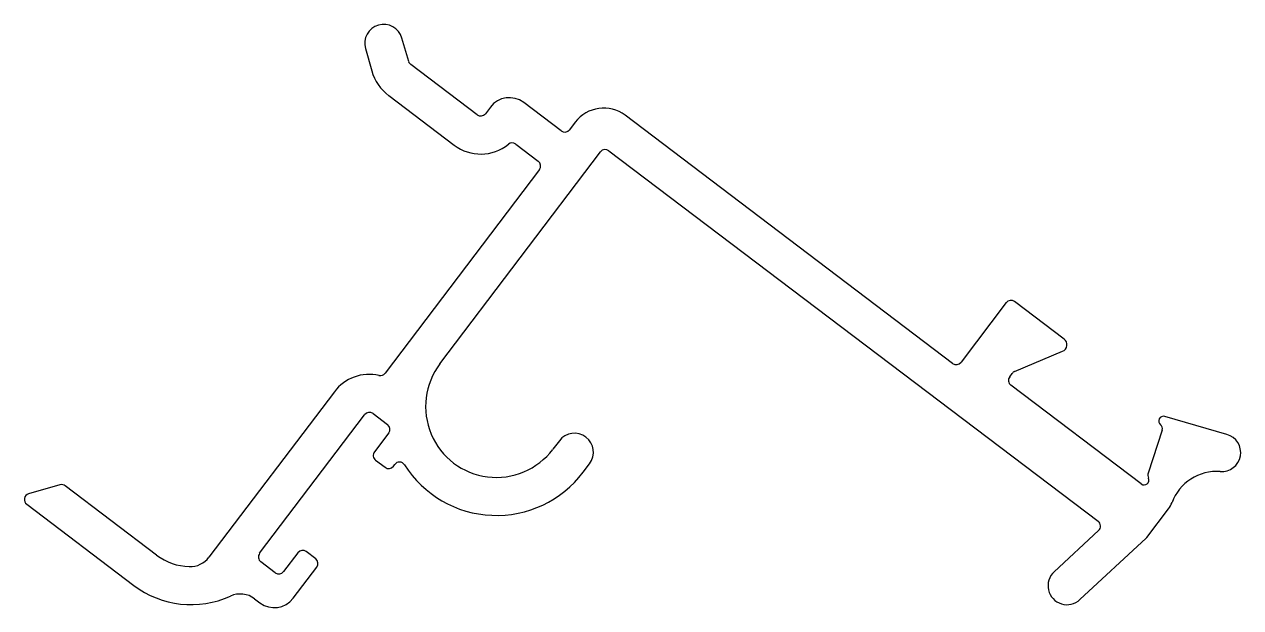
# Model space of a CAD drawing. Header units: inches. Extents: x -24.9 to 26.2, y 0.1 to 24.7.
import ezdxf

# ---------------------------------------------------------------- set-up
doc = ezdxf.new("R2010")
doc.units = ezdxf.units.IN
doc.header["$MEASUREMENT"] = 0

msp = doc.modelspace()

# ---------------------------------------------------------------- linework, layer by layer
at = {"color": 7, "linetype": 'Continuous'}
for p, q in [((-10.043, 24.667), (-10.043, 24.667)), ((-8.769, 23.132), (-9.053, 24.119)), ((-10.591, 23.677), (-10.321, 22.738)), ((-5.891, 20.889), (-8.68, 23.002)), ((-9.606, 21.696), (-6.858, 19.614)), ((-5.33, 21.216), (-5.541, 20.937)), ((-2.351, 20.214), (-3.929, 21.409)), ((-1.756, 20.579), (-1.996, 20.263)), ((14.121, 10.431), (0.345, 20.869)), ((-4.266, 19.657), (-3.318, 18.939)), ((-7.452, 10.412), (-0.695, 19.331)), ((-0.339, 19.38), (20.245, 3.784)), ((-3.269, 18.583), (-9.759, 10.017)), ((16.374, 12.985), (14.477, 10.48)), ((18.815, 11.454), (16.73, 13.034)), ((16.731, 10.087), (18.751, 10.938)), ((16.524, 9.87), (16.627, 10.006)), ((-11.897, 9.235), (-17.172, 2.273)), ((22.061, 5.356), (16.573, 9.514)), ((-15.04, 2.437), (-10.624, 8.265)), ((-10.268, 8.314), (-9.658, 7.852)), ((25.665, 7.443), (23.052, 8.195)), ((-9.61, 7.501), (-10.211, 6.708)), ((-2.428, 7.174), (-2.702, 6.813)), ((22.943, 7.623), (22.352, 5.816)), ((-10.162, 6.358), (-9.764, 6.056)), ((-9.413, 6.104), (-9.357, 6.179)), ((-1.426, 5.847), (-1.153, 6.208)), ((-23.442, 5.32), (-24.762, 4.94)), ((-19.374, 2.363), (-23.221, 5.278)), ((-24.844, 4.5), (-20.34, 1.088)), ((22.299, 3.106), (23.212, 4.31)), ((20.264, 3.395), (18.393, 1.66)), ((19.481, 0.487), (22.27, 3.073)), ((-14.382, 1.619), (-14.991, 2.081)), ((-13.431, 2.461), (-14.031, 1.667)), ((-12.682, 2.207), (-13.08, 2.509)), ((-13.627, 0.545), (-12.633, 1.857)), ((-15.251, 0.522), (-15.028, 0.352))]:
    msp.add_line(p, q, dxfattribs=at)
for centre, radius, start, end in [((-9.822, 23.898), 0.8, 106.0323, 196.0323), ((-9.822, 23.898), 0.8, 16.0323, 106.0323), ((-8.529, 23.201), 0.25, 196.0323, 232.85), ((-8.399, 23.29), 2, 196.0323, 232.85), ((-4.533, 20.612), 1, 52.85, 142.85), ((-0.561, 19.673), 1.5, 52.85, 142.85), ((-5.74, 21.088), 0.25, 232.85, 322.85), ((-2.198, 20.417), 0.254, 232.85, 322.85), ((-5.74, 21.088), 1.85, 232.85, 309.0759), ((-4.417, 19.458), 0.25, 52.85, 129.0759), ((-0.493, 19.177), 0.254, 52.85, 142.85), ((-3.471, 18.737), 0.254, 322.85, 52.85), ((16.577, 12.831), 0.254, 52.85, 142.85), ((18.634, 11.215), 0.3, 292.85, 52.85), ((-5.077, 8.612), 2.98, 142.85, 322.85), ((14.274, 10.634), 0.254, 232.85, 322.85), ((-10.422, 8.118), 1.85, 77.3471, 142.85), ((-9.962, 10.17), 0.254, 257.3471, 322.85), ((16.726, 9.717), 0.254, 142.85, 232.85), ((16.83, 9.853), 0.254, 112.85, 142.85), ((-10.422, 8.112), 0.254, 52.85, 142.85), ((22.996, 8.003), 0.2, 73.9485, 232.5215), ((-9.809, 7.652), 0.25, 322.85, 52.85), ((22.753, 7.685), 0.2, 341.8951, 52.5215), ((-1.791, 6.691), 0.8, 322.85, 142.85), ((25.444, 6.674), 0.8, 265.6562, 73.9485), ((-10.011, 6.557), 0.25, 142.85, 232.85), ((-9.158, 6.028), 0.25, 32.3464, 142.85), ((-8.946, 6.162), 0.000186, 212.3464, 73.3404), ((-5.077, 8.612), 4.58, 212.3464, 322.85), ((-9.613, 6.255), 0.25, 232.85, 322.85), ((22.637, 5.722), 0.3, 161.8951, 204.451), ((25.232, 3.882), 2, 85.6562, 159.8789), ((-23.372, 5.079), 0.25, 52.85, 106.0323), ((22.182, 5.515), 0.2, 232.85, 24.451), ((-24.693, 4.7), 0.25, 106.0323, 232.85), ((22.415, 4.914), 1, 322.85, 339.8789), ((20.091, 3.581), 0.254, 312.85, 52.85), ((22.1, 3.257), 0.25, 312.85, 322.85), ((-13.231, 2.31), 0.25, 52.85, 142.85), ((-17.925, 4.276), 2.4, 232.85, 268.192), ((-17.969, 2.877), 1, 268.192, 322.85), ((-14.838, 2.283), 0.254, 142.85, 232.85), ((-12.833, 2.008), 0.25, 322.85, 52.85), ((-14.231, 1.818), 0.25, 232.85, 322.85), ((18.937, 1.073), 0.8, 132.85, 312.85), ((-17.925, 4.276), 4, 232.85, 294.448), ((-15.855, -0.275), 1, 52.85, 114.448), ((-14.424, 1.149), 1, 232.85, 322.85)]:
    msp.add_arc(centre, radius, start, end, dxfattribs=at)

doc.saveas('drawing.dxf')
